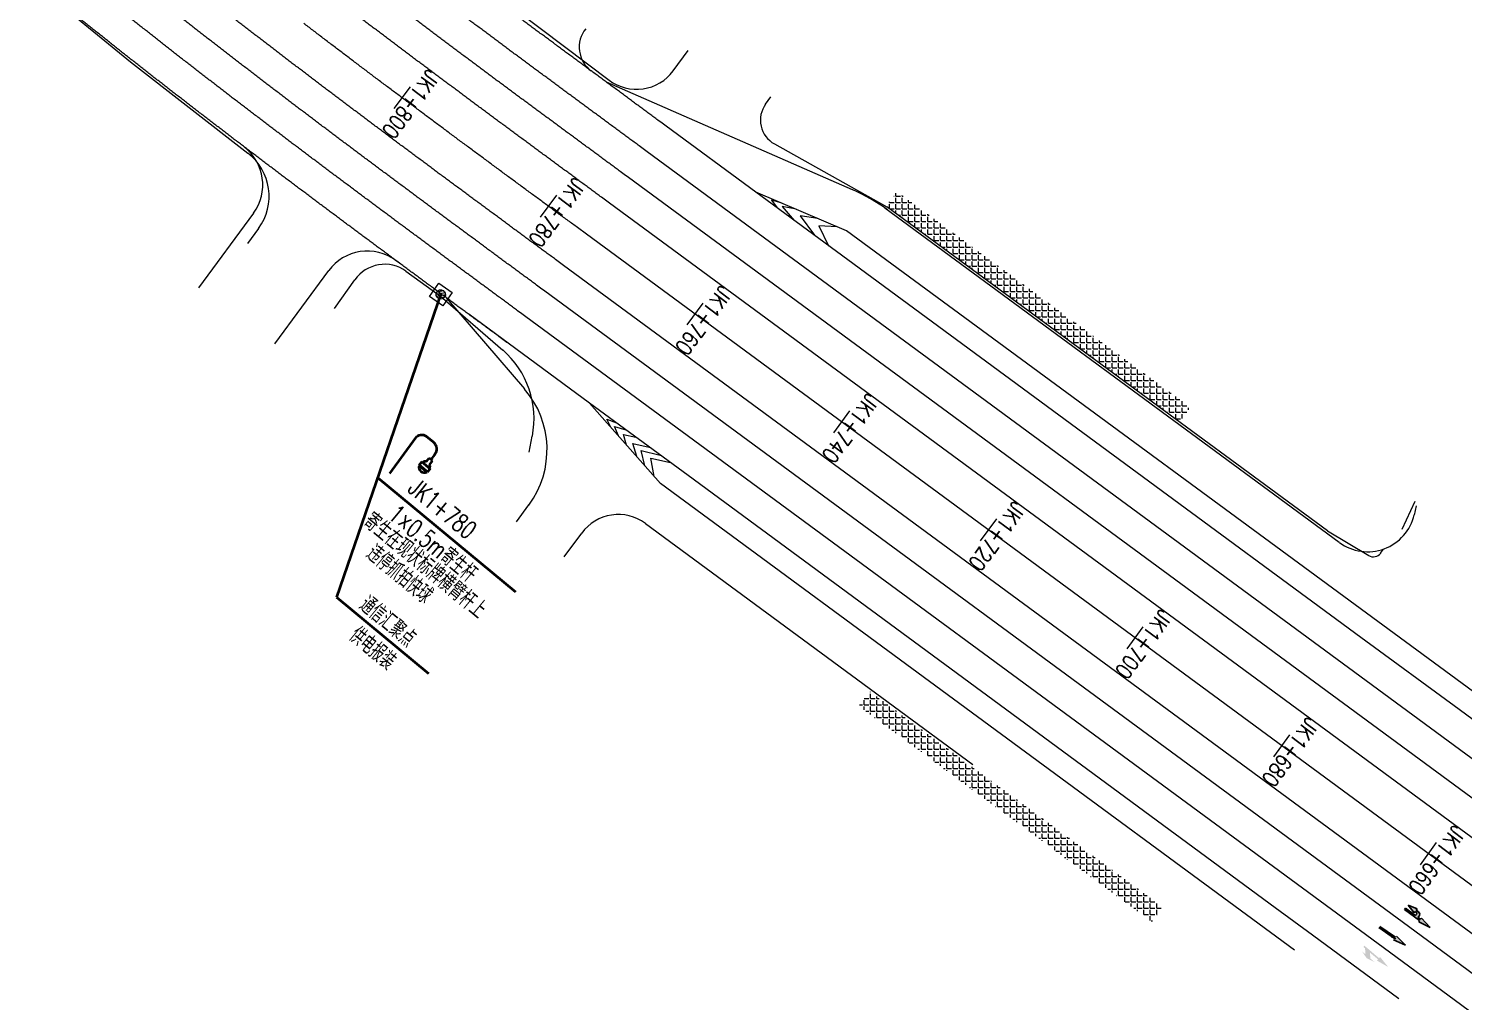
# Model space of a CAD drawing. Header units: millimetres. Extents: x 523446 to 528898, y 388189 to 392165.
# Drawn here: x 527147.9 to 527305.5, y 389532 to 389638.9 of the extents above; entities that cross this region are included whole.
import ezdxf
from ezdxf.enums import TextEntityAlignment as Align

# ---------------------------------------------------------------- set-up
doc = ezdxf.new("R2010")
doc.units = ezdxf.units.MM
doc.linetypes.add('ACAD_ISO04W100', pattern=[30, 24, -3, 0, -3])
doc.linetypes.add('CONTINOUS', pattern=[0])
for name, color, linetype, lineweight in [('0-TL-电视监控（新建）', 6, 'Continuous', 40), ('0-现状交通设施2018', 7, 'Continuous', 0), ('0-现状信号灯', 7, 'Continuous', 40), ('xubx地面', 7, 'CONTINOUS', 40)]:
    doc.layers.add(name, color=color, linetype=linetype, lineweight=lineweight)
for name, color, linetype in [('JQDD-标注路线桩号', 7, 'Continuous'), ('MEDS道路平面中线-JQDD', 7, 'Continuous'), ('N', 3, 'Continuous'), ('xu人行横道', 7, 'CONTINOUS'), ('交通工程', 7, 'Continuous'), ('公交港湾', 1, 'Continuous'), ('标线（实）', 1, 'Continuous'), ('车行道边线', 5, 'ACAD_ISO04W100')]:
    doc.layers.add(name, color=color, linetype=linetype)
doc.layers.add('PP-COM', color=7, linetype='Continuous', plot=False)
doc.styles.add('HZTXT_S', font='TXT_S.shx', dxfattribs={"width": 0.75, "bigfont": 'HZTXT.shx'})
doc.styles.add('MEDS', font='TXT_S.SHX', dxfattribs={"width": 0.75, "bigfont": 'hztxt.shx'})
pattern_1 = [(0, (0, 0), (0, 0.6985), [0.508, -0.1905]), (90, (0, 0), (-0.6985, 4e-17), [0.508, -0.1905])]

# ---------------------------------------------------------------- blocks, each defined once
blk = doc.blocks.new('A$C0B7F7BA9')
at = {"layer": 'N'}
blk.add_hatch(color=7, dxfattribs=at).paths.add_polyline_path([(2.85, 0.7), (2.82, 0.47), (0.03, 0.77), (0, 0.54), (2.8, 0.23), (2.77, 0), (4.67, 0.14)])
at = {"layer": 'N', "color": 7}
for p, q in [((2.8, 0.23), (0, 0.54)), ((2.82, 0.47), (0.03, 0.77)), ((2.28, 0.25), (2.52, 0.27)), ((2.98, 0.31), (2.75, 0.29)), ((4.67, 0.14), (2.77, 0)), ((4.67, 0.14), (2.85, 0.7))]:
    blk.add_line(p, q, dxfattribs=at)
blk = doc.blocks.new('A$C7BEC6FD5')
at = {"layer": 'PP-COM', "lineweight": -3}
blk.add_hatch(color=256, dxfattribs=at).paths.add_polyline_path([(5.6, 15.3), (5.6, -0.6), (7.9, -0.6), (7.9, 26.4), (10.2, 26.4), (6.8, 44.4), (3.3, 26.4), (5.6, 26.4), (5.6, 21.4, 0.131652), (3.4, 22.1, 0.414214), (-1.1, 17.6), (-1.1, 13.5), (-3.4, 13.5), (0, 0), (3.4, 13.5), (1.1, 13.5), (1.1, 15.3, -0.414214), (3.4, 17.6, -0.414214)])
for p, q in [((3.3, 26.4), (6.8, 44.4)), ((6.8, 44.4), (10.2, 26.4)), ((5.6, 26.4), (3.3, 26.4)), ((5.6, 21.4), (5.6, 26.4)), ((10.2, 26.4), (7.9, 26.4)), ((7.9, 26.4), (7.9, -0.6)), ((5.6, -0.6), (5.6, 15.3)), ((7.9, -0.6), (5.6, -0.6))]:
    blk.add_line(p, q, dxfattribs=at)
at = {"layer": 'PP-COM'}
for p, q in [((-3.4, 13.5), (-1.1, 13.5)), ((0, 0), (-3.4, 13.5)), ((-1.1, 13.5), (-1.1, 17.6)), ((0, 0), (3.4, 13.5)), ((1.1, 13.5), (1.1, 15.3)), ((3.4, 13.5), (1.1, 13.5))]:
    blk.add_line(p, q, dxfattribs=at)
for centre, radius, start, end in [((3.4, 17.6), 4.5, 90, 180), ((3.4, 17.6), 4.5, 60, 90), ((3.4, 15.3), 2.25, 90, 180), ((3.4, 15.3), 2.25, 0, 90)]:
    blk.add_arc(centre, radius, start, end, dxfattribs=at)
blk = doc.blocks.new('A$C30E15DA7')
at = {"layer": '0-TL-电视监控（新建）'}
for p, q in [((2.81, 3.71), (2.39, 3.94)), ((2.94, 3.24), (3.52, 4.26)), ((2.94, 3.24), (3.38, 2.98)), ((3.32, 3.01), (3.91, 4.04)), ((3.32, 3.01), (3.91, 4.04)), ((3.38, 2.98), (3.96, 4)), ((3.52, 4.26), (3.96, 4))]:
    blk.add_line(p, q, dxfattribs=at)
for points in [[(4.81, 0), (0.44, 2.11, -0.42662), (0.09, 3.19, -0.216931)], [(0.09, 3.19), (0.57, 4.07, -0.414214), (1.92, 4.47), (2.51, 4.15)]]:
    blk.add_lwpolyline(points, format="xyb", dxfattribs=at)
for points in [[(2.62, 4.36), (2.39, 3.94)], [(3.06, 4.13), (2.62, 4.36)]]:
    blk.add_lwpolyline(points, dxfattribs=at)
for centre, major_axis, start_param, end_param in [((3.32, 3.7), (0.487, 0.128), 2.858011, 3.731254), ((3.32, 3.7), (0.487, 0.128), 1.002992, 1.854378), ((3.48, 3.6), (0.149, -0.569), 5.898742, 8.260282)]:
    blk.add_ellipse(centre, major_axis=major_axis, ratio=1, start_param=start_param, end_param=end_param, dxfattribs=at)
blk = doc.blocks.new('7')
at = {"layer": '0-现状信号灯', "linetype": 'Continuous', "lineweight": 0, "ltscale": 0.005}
for p, q in [((525414.9, 388753.36), (525416.62, 388753.9)), ((525416.62, 388753.9), (525417.16, 388752.19)), ((525415.44, 388751.64), (525414.9, 388753.36)), ((525417.16, 388752.19), (525415.44, 388751.64)), ((525415.94, 388753.28), (525415.56, 388752.55)), ((525416.18, 388753.26), (525415.71, 388752.36)), ((525416.37, 388753.15), (525415.92, 388752.27)), ((525416.51, 388752.92), (525416.18, 388752.28))]:
    blk.add_line(p, q, dxfattribs=at)
blk.add_ellipse((525416.02, 388752.77), major_axis=(0.365, 0.365), ratio=1, start_param=3.156470216024712, end_param=9.439655523204298, dxfattribs=at)

msp = doc.modelspace()

# ---------------------------------------------------------------- hatches: boundary and pattern name
at = {"layer": 'xu人行横道', "linetype": 'ByBlock', "lineweight": 0}
h = msp.add_hatch(dxfattribs=at)
h.set_pattern_fill('ANGLE', color=8, scale=0.1, style=0)
h.set_pattern_definition(pattern_1)
h.paths.add_polyline_path([(527243.3, 389621.01), (527242.11, 389619.4), (527274.32, 389595.69), (527275.51, 389597.3)])
h = msp.add_hatch(dxfattribs=at)
h.set_pattern_fill('ANGLE', color=8, scale=0.1, style=0)
h.set_pattern_definition(pattern_1)
h.paths.add_polyline_path([(527240.26, 389566.12), (527239.08, 389564.51), (527271.29, 389540.8), (527272.47, 389542.41)])
at = {"layer": '交通工程', "linetype": 'ByBlock', "lineweight": 0}
msp.add_hatch(color=7, dxfattribs=at).paths.add_polyline_path([(527297.24, 389535.81), (527296.34, 389536.92), (527296.23, 389536.79), (527294.62, 389538.16), (527294.51, 389538.02), (527294.69, 389537.87), (527294.74, 389537.21), (527294.34, 389537.55), (527294.86, 389536.8), (527295.72, 389536.37), (527295.28, 389536.75), (527295.22, 389537.41), (527296.12, 389536.65), (527296, 389536.52)])

# ---------------------------------------------------------------- linework, layer by layer
at = {"layer": '0-TL-电视监控（新建）', "lineweight": 40, "flags": 128}
for points in [[(527193.18, 389609.79), (527181.73, 389576.45)], [(527186.24, 389589.59), (527201.41, 389577.03)]]:
    msp.add_lwpolyline(points, dxfattribs=at)
at = {"layer": '0-TL-电视监控（新建）', "color": 3, "lineweight": 40, "flags": 128}
msp.add_lwpolyline([(527181.73, 389576.45), (527191.85, 389568.07)], dxfattribs=at)
at = {"layer": 'JQDD-标注路线桩号', "color": 7, "linetype": 'ByBlock', "lineweight": 0}
for p, q in [((527189.82, 389632.53), (527188.02, 389630.12)), ((527205.88, 389620.62), (527204.1, 389618.21)), ((527221.98, 389608.76), (527220.21, 389606.35)), ((527238.09, 389596.91), (527236.31, 389594.49)), ((527254.2, 389585.05), (527252.42, 389582.63)), ((527270.3, 389573.19), (527268.52, 389570.78)), ((527286.41, 389561.33), (527284.63, 389558.92)), ((527302.51, 389549.48), (527300.74, 389547.06))]:
    msp.add_line(p, q, dxfattribs=at)
at = {"layer": 'MEDS道路平面中线-JQDD', "color": 4, "linetype": 'ByBlock', "lineweight": 0}
msp.add_line((527569.25, 389351.23), (527209.19, 389616.32), dxfattribs=at)
at = {"layer": 'MEDS道路平面中线-JQDD', "color": 6, "linetype": 'ByBlock', "lineweight": 0}
msp.add_lwpolyline([(527209.19, 389616.32), (527208.19, 389617.06, -0.00001), (527207.18, 389617.8, -0.00002), (527206.17, 389618.54, -0.000029), (527205.17, 389619.28, -0.000039), (527204.16, 389620.03, -0.000049), (527203.15, 389620.77, -0.000059), (527202.15, 389621.51, -0.000068), (527201.14, 389622.25, -0.000078), (527200.14, 389622.99, -0.000088), (527199.13, 389623.74, -0.000098), (527198.13, 389624.48, -0.000107), (527197.12, 389625.22, -0.000117), (527196.12, 389625.97, -0.000127), (527195.11, 389626.71, -0.000137), (527194.11, 389627.46, -0.000146), (527193.11, 389628.2, -0.000156), (527192.1, 389628.95, -0.000166), (527191.1, 389629.7, -0.000176), (527190.1, 389630.45, -0.000186), (527189.1, 389631.19, -0.000195), (527188.1, 389631.94, -0.000205), (527187.1, 389632.69, -0.000215), (527186.1, 389633.44, -0.000225), (527185.1, 389634.2, -0.000234), (527184.1, 389634.95, -0.000244), (527183.11, 389635.7, -0.000254), (527182.11, 389636.46, -0.000264), (527181.11, 389637.21, -0.000273), (527180.12, 389637.97, -0.000283), (527179.13, 389638.73, -0.000293), (527178.13, 389639.49, -0.000303)], format="xyb", dxfattribs=at)
at = {"layer": 'xubx地面', "linetype": 'ByBlock', "lineweight": 0, "ltscale": 5}
for p, q in [((527238.42, 389621.2), (527211.38, 389633.04)), ((527237.89, 389613.51), (527227.8, 389620.93)), ((527237.76, 389616.7), (527227.8, 389620.93)), ((527172.62, 389618.64), (527166.58, 389610.44)), ((527327.7, 389534.35), (527211.71, 389619.74)), ((527291.86, 389582.46), (527241.96, 389619.2)), ((527307.83, 389565.12), (527237.76, 389616.7)), ((527174.96, 389604.27), (527180.9, 389612.33)), ((527322.46, 389527.66), (527206.67, 389612.9)), ((527269.67, 389590.11), (527237.89, 389613.51)), ((527202.4, 389599.32), (527193.86, 389609.29)), ((527294.24, 389572.02), (527269.67, 389590.11)), ((527286.94, 389537.66), (527217.31, 389588.92)), ((527252.56, 389566.08), (527220.34, 389589.8)), ((527201.5, 389584.73), (527202.86, 389586.58)), ((527300.32, 389586.49), (527300.07, 389585.44)), ((527206.74, 389580.87), (527208.66, 389583.49)), ((527305.02, 389564.09), (527294.24, 389572.02)), ((527284.81, 389542.33), (527252.56, 389566.08)), ((527314.23, 389557.31), (527305.02, 389564.09)), ((527288.91, 389539.31), (527284.81, 389542.33)), ((527331.66, 389516.53), (527299.45, 389540.25)), ((527298.4, 389532.32), (527288.91, 389539.31)), ((527329.58, 389513.72), (527297.37, 389537.43))]:
    msp.add_line(p, q, dxfattribs=at)
at = {"layer": 'xubx地面', "color": 7, "linetype": 'ByBlock', "lineweight": 0, "ltscale": 5}
for p, q in [((527227.8, 389620.93), (527217.94, 389628.2)), ((527342.92, 389531.83), (527215.86, 389625.38)), ((527340.85, 389529.02), (527213.79, 389622.56)), ((527299.45, 389540.25), (527204.6, 389610.08)), ((527209.52, 389597.77), (527196.25, 389607.54)), ((527297.37, 389537.43), (527202.52, 389607.26))]:
    msp.add_line(p, q, dxfattribs=at)
at = {"layer": 'xubx地面', "linetype": 'ByBlock', "lineweight": 0}
for p, q in [((527230.56, 389619.76), (527229.5, 389620.05)), ((527229.5, 389620.05), (527230.14, 389619.22)), ((527232.22, 389619.06), (527230.66, 389619.38)), ((527230.66, 389619.38), (527232.01, 389617.84)), ((527234.58, 389618.06), (527232.66, 389618.36)), ((527232.66, 389618.36), (527234.22, 389616.21)), ((527236.72, 389617.15), (527234.72, 389617.26)), ((527234.72, 389617.26), (527235.78, 389615.06)), ((527220.34, 389589.8), (527209.52, 389597.77)), ((527209.52, 389597.77), (527217.31, 389588.92)), ((527211.85, 389595.12), (527211.43, 389596.02)), ((527211.43, 389596.02), (527212.48, 389595.59)), ((527212.69, 389594.17), (527212.25, 389595.2)), ((527212.25, 389595.2), (527213.51, 389594.83)), ((527213.6, 389593.13), (527213.27, 389594.33)), ((527213.27, 389594.33), (527214.6, 389594.02)), ((527214.7, 389591.89), (527214.28, 389593.32)), ((527214.28, 389593.32), (527216.08, 389592.94)), ((527215.59, 389590.87), (527215.18, 389592.56)), ((527215.18, 389592.56), (527217.28, 389592.05)), ((527216.62, 389589.71), (527216.25, 389591.72)), ((527216.25, 389591.72), (527218.4, 389591.23)), ((527215.66, 389584.55), (527251.62, 389558.07))]:
    msp.add_line(p, q, dxfattribs=at)
at = {"layer": 'xubx地面', "color": 7, "linetype": 'ByBlock', "lineweight": 0, "ltscale": 5, "flags": 128}
for points in [[(527215.86, 389625.38), (527215.42, 389625.71), (527214.97, 389626.04, -0.000001), (527214.52, 389626.37, -0.000002), (527214.07, 389626.7, -0.000002), (527213.63, 389627.03, -0.000003), (527213.18, 389627.35, -0.000003), (527212.73, 389627.68, -0.000004), (527212.29, 389628.01, -0.000004), (527211.84, 389628.34, -0.000005), (527211.39, 389628.67, -0.000005), (527210.95, 389629, -0.000006), (527210.5, 389629.33, -0.000006), (527210.05, 389629.66, -0.000007), (527209.61, 389629.99, -0.000007), (527209.16, 389630.32, -0.000007), (527208.71, 389630.65, -0.000008), (527208.27, 389630.97, -0.000008), (527207.82, 389631.3, -0.000009), (527207.38, 389631.63, -0.000009), (527206.93, 389631.96, -0.00001), (527206.49, 389632.29, -0.00001), (527206.04, 389632.62, -0.000011), (527205.6, 389632.95, -0.000011), (527205.15, 389633.28, -0.000012), (527204.71, 389633.61, -0.000012), (527204.26, 389633.94, -0.000013), (527203.82, 389634.27, -0.000013), (527203.37, 389634.59, -0.000014), (527202.93, 389634.92, -0.000014), (527202.48, 389635.25, -0.000015), (527202.04, 389635.58, -0.000015), (527201.6, 389635.91, -0.000016), (527201.15, 389636.24, -0.000016), (527200.71, 389636.57, -0.000017), (527200.26, 389636.9, -0.000017), (527199.82, 389637.23, -0.000018), (527199.38, 389637.56, -0.000018), (527198.93, 389637.89, -0.000019), (527198.49, 389638.22, -0.000019), (527198.05, 389638.55, -0.00002), (527197.61, 389638.88, -0.00002), (527197.16, 389639.21, -0.00002), (527196.72, 389639.54, -0.000021), (527196.28, 389639.87, -0.000021), (527195.84, 389640.2, -0.000022), (527195.4, 389640.53, -0.000022), (527194.96, 389640.86, -0.000023)], [(527213.79, 389622.56), (527213.34, 389622.89), (527212.89, 389623.22, -0.000001), (527212.45, 389623.55, -0.000002), (527212, 389623.88, -0.000002), (527211.55, 389624.21, -0.000003), (527211.1, 389624.54, -0.000003), (527210.66, 389624.87, -0.000004), (527210.21, 389625.2, -0.000004), (527209.76, 389625.52, -0.000005), (527209.32, 389625.85, -0.000005), (527208.87, 389626.18, -0.000006), (527208.42, 389626.51, -0.000006), (527207.98, 389626.84, -0.000007), (527207.53, 389627.17, -0.000007), (527207.08, 389627.5, -0.000007), (527206.64, 389627.83, -0.000008), (527206.19, 389628.16, -0.000008), (527205.74, 389628.49, -0.000009), (527205.3, 389628.82, -0.000009), (527204.85, 389629.15, -0.00001), (527204.41, 389629.48, -0.00001), (527203.96, 389629.8, -0.000011), (527203.52, 389630.13, -0.000011), (527203.07, 389630.46, -0.000012), (527202.62, 389630.79, -0.000012), (527202.18, 389631.12, -0.000013), (527201.73, 389631.45, -0.000013), (527201.29, 389631.78, -0.000014), (527200.84, 389632.11, -0.000014), (527200.4, 389632.44, -0.000015), (527199.95, 389632.77, -0.000015), (527199.51, 389633.1, -0.000016), (527199.06, 389633.43, -0.000016), (527198.62, 389633.76, -0.000017), (527198.18, 389634.09, -0.000017), (527197.73, 389634.42, -0.000018), (527197.29, 389634.75, -0.000018), (527196.84, 389635.08, -0.000019), (527196.4, 389635.41, -0.000019), (527195.96, 389635.74, -0.00002), (527195.51, 389636.08, -0.00002), (527195.07, 389636.41, -0.00002), (527194.63, 389636.74, -0.000021), (527194.18, 389637.07, -0.000021), (527193.74, 389637.4, -0.000022), (527193.3, 389637.73, -0.000022), (527192.86, 389638.06, -0.000023), (527192.41, 389638.39, -0.000023), (527191.97, 389638.73, -0.000024), (527191.53, 389639.06, -0.000024), (527191.09, 389639.39, -0.000025), (527190.65, 389639.72, -0.000025), (527190.21, 389640.05, -0.000026), (527189.76, 389640.39, -0.000026), (527189.32, 389640.72, -0.000027)], [(527204.6, 389610.08), (527204.15, 389610.41), (527203.7, 389610.74, -0.000001), (527203.26, 389611.07, -0.000002), (527202.81, 389611.4, -0.000002), (527202.36, 389611.73, -0.000003), (527201.91, 389612.06, -0.000003), (527201.47, 389612.39, -0.000004), (527201.02, 389612.72, -0.000004), (527200.57, 389613.04, -0.000005), (527200.12, 389613.37, -0.000005), (527199.67, 389613.7, -0.000006), (527199.23, 389614.03, -0.000006), (527198.78, 389614.36, -0.000007), (527198.33, 389614.69, -0.000007), (527197.88, 389615.03, -0.000007), (527197.44, 389615.36, -0.000008), (527196.99, 389615.69, -0.000008), (527196.54, 389616.02, -0.000009), (527196.09, 389616.35, -0.000009), (527195.64, 389616.68, -0.00001), (527195.2, 389617.01, -0.00001), (527194.75, 389617.34, -0.000011), (527194.3, 389617.67, -0.000011), (527193.85, 389618, -0.000012), (527193.41, 389618.33, -0.000012), (527192.96, 389618.66, -0.000013), (527192.51, 389619, -0.000013), (527192.06, 389619.33, -0.000014), (527191.61, 389619.66, -0.000014), (527191.17, 389619.99, -0.000015), (527190.72, 389620.32, -0.000015), (527190.27, 389620.66, -0.000016), (527189.82, 389620.99, -0.000016), (527189.38, 389621.32, -0.000017), (527188.93, 389621.65, -0.000017), (527188.48, 389621.99, -0.000018), (527188.03, 389622.32, -0.000018), (527187.59, 389622.65, -0.000019), (527187.14, 389622.99, -0.000019), (527186.69, 389623.32, -0.00002), (527186.24, 389623.65, -0.00002), (527185.8, 389623.99, -0.00002), (527185.35, 389624.32, -0.000021), (527184.9, 389624.65, -0.000021), (527184.46, 389624.99, -0.000022), (527184.01, 389625.32, -0.000022), (527183.56, 389625.66, -0.000023), (527183.12, 389625.99, -0.000023), (527182.67, 389626.33, -0.000024), (527182.22, 389626.66, -0.000024), (527181.78, 389627, -0.000025), (527181.33, 389627.33, -0.000025), (527180.88, 389627.67, -0.000026), (527180.44, 389628.01, -0.000026), (527179.99, 389628.34, -0.000027), (527179.54, 389628.68, -0.000027), (527179.1, 389629.02, -0.000028), (527178.65, 389629.35, -0.000028), (527178.21, 389629.69, -0.000029), (527177.76, 389630.03, -0.000029), (527177.32, 389630.37, -0.00003), (527176.87, 389630.7, -0.00003), (527176.43, 389631.04, -0.000031), (527175.98, 389631.38, -0.000031), (527175.54, 389631.72, -0.000032), (527175.09, 389632.06, -0.000032), (527174.65, 389632.4, -0.000033), (527174.2, 389632.74, -0.000033), (527173.76, 389633.08, -0.000034), (527173.31, 389633.42, -0.000034), (527172.87, 389633.76, -0.000034), (527172.42, 389634.1, -0.000035), (527171.98, 389634.44, -0.000035), (527171.54, 389634.78, -0.000036), (527171.09, 389635.12, -0.000036), (527170.65, 389635.47, -0.000037), (527170.2, 389635.81, -0.000037), (527169.76, 389636.15, -0.000038), (527169.32, 389636.49, -0.000038), (527168.87, 389636.84, -0.000039), (527168.43, 389637.18, -0.000039), (527167.99, 389637.52, -0.00004), (527167.55, 389637.87, -0.00004), (527167.1, 389638.21, -0.000041), (527166.66, 389638.56, -0.000041), (527166.22, 389638.9, -0.000042), (527165.78, 389639.25, -0.000042), (527165.34, 389639.59, -0.000043), (527164.9, 389639.94, -0.000043)], [(527205.65, 389637.26, -0.000006), (527205.46, 389637.41, -0.000014), (527205.01, 389637.74, -0.000014), (527204.57, 389638.07, -0.000015), (527204.12, 389638.39, -0.000015), (527203.68, 389638.72, -0.000016), (527203.24, 389639.05, -0.000016), (527202.79, 389639.38, -0.000017), (527202.35, 389639.71, -0.000017), (527201.91, 389640.04, -0.000018), (527201.47, 389640.37, -0.000018), (527201.03, 389640.7, -0.000019), (527200.58, 389641.03, -0.000019), (527200.14, 389641.36, -0.00002), (527199.7, 389641.69, -0.00002), (527199.26, 389642.02, -0.000202), (527194.9, 389645.27, -0.000014)], [(527202.52, 389607.26), (527202.08, 389607.59), (527201.63, 389607.92, -0.000001), (527201.18, 389608.25, -0.000002), (527200.73, 389608.58, -0.000002), (527200.29, 389608.91, -0.000003), (527199.84, 389609.24, -0.000003), (527199.39, 389609.57, -0.000004), (527198.94, 389609.9, -0.000004), (527198.49, 389610.23, -0.000005), (527198.05, 389610.56, -0.000005), (527197.6, 389610.89, -0.000006), (527197.15, 389611.22, -0.000006), (527196.7, 389611.55, -0.000007), (527196.25, 389611.88, -0.000007), (527195.81, 389612.21, -0.000007), (527195.36, 389612.54, -0.000008), (527194.91, 389612.87, -0.000008), (527194.46, 389613.2, -0.000009), (527194.01, 389613.53, -0.000009), (527193.57, 389613.86, -0.00001), (527193.12, 389614.19, -0.00001), (527192.67, 389614.52, -0.000011), (527192.22, 389614.86, -0.000011), (527191.77, 389615.19, -0.000012), (527191.32, 389615.52, -0.000012), (527190.88, 389615.85, -0.000013), (527190.43, 389616.18, -0.000013), (527189.98, 389616.52, -0.000014), (527189.53, 389616.85, -0.000014), (527189.08, 389617.18, -0.000015), (527188.63, 389617.51, -0.000015), (527188.19, 389617.84, -0.000016), (527187.74, 389618.18, -0.000016), (527187.29, 389618.51, -0.000017), (527186.84, 389618.84, -0.000017), (527186.39, 389619.18, -0.000018), (527185.94, 389619.51, -0.000018), (527185.5, 389619.84, -0.000019), (527185.05, 389620.18, -0.000019), (527184.6, 389620.51, -0.00002), (527184.15, 389620.85, -0.00002), (527183.7, 389621.18, -0.00002), (527183.26, 389621.52, -0.000021), (527182.81, 389621.85, -0.000021), (527182.36, 389622.19, -0.000022), (527181.91, 389622.52, -0.000022), (527181.46, 389622.86, -0.000023), (527181.02, 389623.19, -0.000023), (527180.57, 389623.53, -0.000024), (527180.12, 389623.86, -0.000024), (527179.67, 389624.2, -0.000025), (527179.23, 389624.54, -0.000025), (527178.78, 389624.87, -0.000026), (527178.33, 389625.21, -0.000026), (527177.88, 389625.55, -0.000027), (527177.44, 389625.89, -0.000027), (527176.99, 389626.22, -0.000028), (527176.54, 389626.56, -0.000028), (527176.1, 389626.9, -0.000029), (527175.65, 389627.24, -0.000029), (527175.2, 389627.58, -0.00003), (527174.75, 389627.92, -0.00003), (527174.31, 389628.26, -0.000031), (527173.86, 389628.6, -0.000031), (527173.41, 389628.94, -0.000032), (527172.97, 389629.28, -0.000032), (527172.52, 389629.62, -0.000033), (527172.08, 389629.96, -0.000033), (527171.63, 389630.3, -0.000034), (527171.18, 389630.64, -0.000034), (527170.74, 389630.98, -0.000034), (527170.29, 389631.32, -0.000035), (527169.85, 389631.67, -0.000035), (527169.4, 389632.01, -0.000036), (527168.96, 389632.35, -0.000036), (527168.51, 389632.69, -0.000037), (527168.07, 389633.04, -0.000037), (527167.62, 389633.38, -0.000038), (527167.18, 389633.72, -0.000038), (527166.73, 389634.07, -0.000039), (527166.29, 389634.41, -0.000039), (527165.84, 389634.76, -0.00004), (527165.4, 389635.1, -0.00004), (527164.95, 389635.45, -0.000041), (527164.51, 389635.8, -0.000041), (527164.07, 389636.14, -0.000042), (527163.62, 389636.49, -0.000042), (527163.18, 389636.84, -0.000043), (527162.74, 389637.18, -0.000043), (527162.29, 389637.53, -0.000044), (527161.85, 389637.88, -0.000044), (527161.41, 389638.23, -0.000045), (527160.97, 389638.58, -0.000045), (527160.52, 389638.93, -0.000046), (527160.08, 389639.28, -0.000046), (527159.64, 389639.63, -0.000047), (527159.2, 389639.98, -0.000047)], [(527209.71, 389634.26, -0.000005), (527209.46, 389634.45, -0.000009), (527209.01, 389634.78, -0.00001), (527208.57, 389635.11, -0.00001), (527208.12, 389635.43, -0.000011), (527207.68, 389635.76, -0.000011), (527207.23, 389636.09, -0.000012), (527206.79, 389636.42, -0.000012), (527206.34, 389636.75, -0.000013), (527205.9, 389637.08, -0.000007), (527205.65, 389637.26)], [(527217.94, 389628.2), (527217.49, 389628.53), (527217.04, 389628.86, -0.000001), (527216.6, 389629.19, -0.000002), (527216.15, 389629.51, -0.000002), (527215.7, 389629.84, -0.000003), (527215.25, 389630.17, -0.000003), (527214.81, 389630.5, -0.000004), (527214.36, 389630.83, -0.000004), (527213.92, 389631.16, -0.000005), (527213.47, 389631.49, -0.000005), (527213.02, 389631.82, -0.000006), (527212.58, 389632.15, -0.000006), (527212.13, 389632.48, -0.000007), (527211.68, 389632.8, -0.000007), (527211.24, 389633.13, -0.000007), (527210.79, 389633.46, -0.000008), (527210.35, 389633.79, -0.000008), (527209.9, 389634.12, -0.000004), (527209.71, 389634.26, -0.000004)], [(527188.24, 389613.45, -0.00001), (527187.9, 389613.7, -0.000014), (527187.45, 389614.04, -0.000014), (527187, 389614.37, -0.000015), (527186.55, 389614.7, -0.000015), (527186.1, 389615.03, -0.000016), (527185.65, 389615.37, -0.000016), (527185.2, 389615.7, -0.000017), (527184.75, 389616.04, -0.000017), (527184.3, 389616.37, -0.000018), (527183.85, 389616.7, -0.000018), (527183.41, 389617.04, -0.000019), (527182.96, 389617.37, -0.000019), (527182.51, 389617.71, -0.00002), (527182.06, 389618.04, -0.00002), (527181.61, 389618.38, -0.00002), (527181.16, 389618.71, -0.000021), (527180.71, 389619.05, -0.000021), (527180.26, 389619.38, -0.000022), (527179.81, 389619.72, -0.000022), (527179.37, 389620.06, -0.000023), (527178.92, 389620.39, -0.000023), (527178.47, 389620.73, -0.000024), (527178.02, 389621.07, -0.000024), (527177.57, 389621.4, -0.000025), (527177.12, 389621.74, -0.000025), (527176.67, 389622.08, -0.000026), (527176.22, 389622.42, -0.000026), (527175.78, 389622.75, -0.000027), (527175.33, 389623.09, -0.000027), (527174.88, 389623.43, -0.000028), (527174.43, 389623.77, -0.000028), (527173.98, 389624.11, -0.000029), (527173.53, 389624.45, -0.000029), (527173.09, 389624.79, -0.00003), (527172.64, 389625.13, -0.00003), (527172.19, 389625.47, -0.000031), (527171.74, 389625.81, -0.000016), (527171.52, 389625.98)]]:
    msp.add_lwpolyline(points, format="xyb", dxfattribs=at)
at = {"layer": 'xubx地面', "linetype": 'ByBlock', "lineweight": 0, "ltscale": 5, "flags": 128}
for points in [[(527211.71, 389619.74), (527211.27, 389620.07), (527210.82, 389620.4, -0.000001), (527210.37, 389620.73, -0.000002), (527209.92, 389621.06, -0.000002), (527209.48, 389621.39, -0.000003), (527209.03, 389621.72, -0.000003), (527208.58, 389622.05, -0.000004), (527208.13, 389622.38, -0.000004), (527207.69, 389622.71, -0.000005), (527207.24, 389623.04, -0.000005), (527206.79, 389623.37, -0.000006), (527206.35, 389623.69, -0.000006), (527205.9, 389624.02, -0.000007), (527205.45, 389624.35, -0.000007), (527205.01, 389624.68, -0.000007), (527204.56, 389625.01, -0.000008), (527204.11, 389625.34, -0.000008), (527203.67, 389625.67, -0.000009), (527203.22, 389626, -0.000009), (527202.77, 389626.33, -0.00001), (527202.33, 389626.66, -0.00001), (527201.88, 389626.99, -0.000011), (527201.43, 389627.32, -0.000011), (527200.99, 389627.65, -0.000012), (527200.54, 389627.98, -0.000012), (527200.1, 389628.31, -0.000013), (527199.65, 389628.64, -0.000013), (527199.21, 389628.97, -0.000014), (527198.76, 389629.3, -0.000014), (527198.31, 389629.63, -0.000015), (527197.87, 389629.96, -0.000015), (527197.42, 389630.29, -0.000016), (527196.98, 389630.62, -0.000016), (527196.53, 389630.95, -0.000017), (527196.09, 389631.28, -0.000017), (527195.64, 389631.61, -0.000018), (527195.2, 389631.95, -0.000018), (527194.75, 389632.28, -0.000019), (527194.31, 389632.61, -0.000019), (527193.86, 389632.94, -0.00002), (527193.42, 389633.27, -0.00002), (527192.98, 389633.6, -0.00002), (527192.53, 389633.93, -0.000021), (527192.09, 389634.27, -0.000021), (527191.65, 389634.6, -0.000022), (527191.2, 389634.93, -0.000022), (527190.76, 389635.26, -0.000023), (527190.31, 389635.59, -0.000023), (527189.87, 389635.93, -0.000024), (527189.43, 389636.26, -0.000024), (527188.99, 389636.59, -0.000025), (527188.54, 389636.92, -0.000025), (527188.1, 389637.26, -0.000026), (527187.66, 389637.59, -0.000026), (527187.22, 389637.92, -0.000027), (527186.77, 389638.26, -0.000027), (527186.33, 389638.59, -0.000028), (527185.89, 389638.93, -0.000028), (527185.45, 389639.26, -0.000029), (527185.01, 389639.59, -0.000029), (527184.57, 389639.93, -0.00003), (527184.13, 389640.26, -0.00003), (527183.69, 389640.6, -0.000031)], [(527206.67, 389612.9), (527206.23, 389613.23), (527205.78, 389613.56, -0.000001), (527205.33, 389613.89, -0.000002), (527204.88, 389614.22, -0.000002), (527204.44, 389614.54, -0.000003), (527203.99, 389614.87, -0.000003), (527203.54, 389615.2, -0.000004), (527203.09, 389615.53, -0.000004), (527202.65, 389615.86, -0.000005), (527202.2, 389616.19, -0.000005), (527201.75, 389616.52, -0.000006), (527201.3, 389616.85, -0.000006), (527200.86, 389617.18, -0.000007), (527200.41, 389617.51, -0.000007), (527199.96, 389617.84, -0.000007), (527199.51, 389618.17, -0.000008), (527199.07, 389618.5, -0.000008), (527198.62, 389618.83, -0.000009), (527198.17, 389619.16, -0.000009), (527197.72, 389619.49, -0.00001), (527197.28, 389619.82, -0.00001), (527196.83, 389620.15, -0.000011), (527196.38, 389620.48, -0.000011), (527195.93, 389620.82, -0.000012), (527195.49, 389621.15, -0.000012), (527195.04, 389621.48, -0.000013), (527194.59, 389621.81, -0.000013), (527194.15, 389622.14, -0.000014), (527193.7, 389622.47, -0.000014), (527193.25, 389622.8, -0.000015), (527192.8, 389623.13, -0.000015), (527192.36, 389623.47, -0.000016), (527191.91, 389623.8, -0.000016), (527191.46, 389624.13, -0.000017), (527191.02, 389624.46, -0.000017), (527190.57, 389624.79, -0.000018), (527190.12, 389625.13, -0.000018), (527189.68, 389625.46, -0.000019), (527189.23, 389625.79, -0.000019), (527188.78, 389626.12, -0.00002), (527188.34, 389626.46, -0.00002), (527187.89, 389626.79, -0.00002), (527187.45, 389627.12, -0.000021), (527187, 389627.46, -0.000021), (527186.55, 389627.79, -0.000022), (527186.11, 389628.12, -0.000022), (527185.66, 389628.46, -0.000023), (527185.22, 389628.79, -0.000023), (527184.77, 389629.13, -0.000024), (527184.32, 389629.46, -0.000024), (527183.88, 389629.8, -0.000025), (527183.43, 389630.13, -0.000025), (527182.99, 389630.47, -0.000026), (527182.54, 389630.8, -0.000026), (527182.1, 389631.14, -0.000027), (527181.65, 389631.47, -0.000027), (527181.21, 389631.81, -0.000028), (527180.76, 389632.15, -0.000028), (527180.32, 389632.48, -0.000029), (527179.88, 389632.82, -0.000029), (527179.43, 389633.16, -0.00003), (527178.99, 389633.49, -0.00003), (527178.54, 389633.83, -0.000031), (527178.1, 389634.17, -0.000031), (527177.66, 389634.51, -0.000032), (527177.21, 389634.84, -0.000032), (527176.77, 389635.18, -0.000033), (527176.32, 389635.52, -0.000033), (527175.88, 389635.86, -0.000034), (527175.44, 389636.2, -0.000034), (527175, 389636.54, -0.000034), (527174.55, 389636.88, -0.000035), (527174.11, 389637.22, -0.000035), (527173.67, 389637.56, -0.000036), (527173.23, 389637.9, -0.000036), (527172.78, 389638.24, -0.000037), (527172.34, 389638.58, -0.000037), (527171.9, 389638.92, -0.000038), (527171.46, 389639.26, -0.000038), (527171.02, 389639.6, -0.000039), (527170.58, 389639.95, -0.000039), (527170.14, 389640.29, -0.00004)], [(527171.52, 389625.98, -0.000016), (527171.29, 389626.15, -0.000032), (527170.85, 389626.49, -0.000032), (527170.4, 389626.83, -0.000033), (527169.95, 389627.18, -0.000033), (527169.5, 389627.52, -0.000034), (527169.06, 389627.86, -0.000034), (527168.61, 389628.2, -0.000034), (527168.16, 389628.55, -0.000035), (527167.71, 389628.89, -0.000035), (527167.27, 389629.23, -0.000036), (527166.82, 389629.58, -0.000036), (527166.37, 389629.92, -0.000037), (527165.93, 389630.27, -0.000037), (527165.48, 389630.61, -0.000038), (527165.03, 389630.96, -0.000038), (527164.59, 389631.3, -0.000039), (527164.14, 389631.65, -0.000039), (527163.7, 389631.99, -0.00004), (527163.25, 389632.34, -0.00004), (527162.8, 389632.69, -0.000041), (527162.36, 389633.04, -0.000041), (527161.91, 389633.38, -0.000042), (527161.47, 389633.73, -0.000042), (527161.02, 389634.08, -0.000043), (527160.58, 389634.43, -0.000043), (527160.13, 389634.78, -0.000044), (527159.69, 389635.13, -0.000044), (527159.24, 389635.48, -0.000045), (527158.8, 389635.83, -0.000045), (527158.35, 389636.18, -0.000046), (527157.91, 389636.53, -0.000046), (527157.47, 389636.88, -0.000047), (527157.02, 389637.23, -0.000047), (527156.58, 389637.59, -0.000048), (527156.13, 389637.94, -0.000048), (527155.69, 389638.29, -0.000048), (527155.25, 389638.65, -0.000049), (527154.81, 389639, -0.000049), (527154.36, 389639.36, -0.00005), (527153.92, 389639.71, -0.00005), (527153.48, 389640.07, -0.000051)], [(527196.25, 389607.54, -0.000003), (527195.97, 389607.74, -0.000005), (527195.52, 389608.07, -0.000006), (527195.07, 389608.4, -0.000006), (527194.63, 389608.73, -0.000007), (527194.18, 389609.06, -0.000007), (527193.73, 389609.39, -0.000007), (527193.28, 389609.72, -0.000008), (527192.83, 389610.05, -0.000008), (527192.38, 389610.38, -0.000009), (527191.93, 389610.72, -0.000009), (527191.49, 389611.05, -0.00001), (527191.04, 389611.38, -0.00001), (527190.59, 389611.71, -0.000011), (527190.14, 389612.04, -0.000011), (527189.69, 389612.37, -0.000012), (527189.24, 389612.71, -0.000012), (527188.79, 389613.04, -0.000038), (527188.24, 389613.45, -0.000011)]]:
    msp.add_lwpolyline(points, format="xyb", dxfattribs=at)
at = {"layer": 'xubx地面', "linetype": 'ByBlock', "lineweight": 0, "ltscale": 5}
for centre, radius, start, end in [((527211.64, 389636.87), 3.25, 141.3299, 233.563), ((527168.39, 389621.75), 5.25, 323.6385, 52.4091), ((527230.53, 389603.09), 19.75, 53.6385, 66.444), ((527185.12, 389609.22), 5.25, 53.5581, 143.6385), ((527194.61, 389592.65), 10.25, 323.6385, 40.5814), ((527294.98, 389586.69), 5.25, 233.6385, 346.9605)]:
    msp.add_arc(centre, radius, start, end, dxfattribs=at)
at = {"layer": 'xubx地面', "linetype": 'ByBlock', "lineweight": 0}
msp.add_arc((527212.69, 389580.53), 5, 53.635, 143.6385, dxfattribs=at)
at = {"layer": '公交港湾', "linetype": 'ByBlock', "lineweight": 0}
for points in [[(527253.31, 389583.84), (527253.31, 389583.84)], [(527301.62, 389548.27), (527301.62, 389548.27)], [(527301.62, 389548.27), (527301.62, 389548.27)], [(527301.62, 389548.27), (527301.62, 389548.27)]]:
    msp.add_lwpolyline(points, dxfattribs=at)
at = {"layer": '标线（实）', "linetype": 'ByBlock', "lineweight": 0, "ltscale": 0.03, "flags": 128}
msp.add_lwpolyline([(527200.45, 389604.44), (527200, 389604.77), (527199.55, 389605.1, -0.000001), (527199.11, 389605.43, -0.000002), (527198.66, 389605.76, -0.000002), (527198.21, 389606.09, -0.000003), (527197.76, 389606.42, -0.000003), (527197.31, 389606.75, -0.000004), (527196.87, 389607.08, -0.000004), (527196.42, 389607.41, -0.000005), (527195.97, 389607.74, -0.000005), (527195.52, 389608.07, -0.000006), (527195.07, 389608.4, -0.000006), (527194.63, 389608.73, -0.000007), (527194.18, 389609.06, -0.000007), (527193.73, 389609.39, -0.000007), (527193.28, 389609.72, -0.000008), (527192.83, 389610.05, -0.000008), (527192.38, 389610.38, -0.000009), (527191.93, 389610.72, -0.000009), (527191.49, 389611.05, -0.00001), (527191.04, 389611.38, -0.00001), (527190.59, 389611.71, -0.000011), (527190.14, 389612.04, -0.000011), (527189.69, 389612.37, -0.000012), (527189.24, 389612.71, -0.000012), (527188.79, 389613.04, -0.000013), (527188.34, 389613.37, -0.000013), (527187.9, 389613.7, -0.000014), (527187.45, 389614.04, -0.000014), (527187, 389614.37, -0.000015), (527186.55, 389614.7, -0.000015), (527186.1, 389615.03, -0.000016), (527185.65, 389615.37, -0.000016), (527185.2, 389615.7, -0.000017), (527184.75, 389616.04, -0.000017), (527184.3, 389616.37, -0.000018), (527183.85, 389616.7, -0.000018), (527183.41, 389617.04, -0.000019), (527182.96, 389617.37, -0.000019), (527182.51, 389617.71, -0.00002), (527182.06, 389618.04, -0.00002), (527181.61, 389618.38, -0.00002), (527181.16, 389618.71, -0.000021), (527180.71, 389619.05, -0.000021), (527180.26, 389619.38, -0.000022), (527179.81, 389619.72, -0.000022), (527179.37, 389620.06, -0.000023), (527178.92, 389620.39, -0.000023), (527178.47, 389620.73, -0.000024), (527178.02, 389621.07, -0.000024), (527177.57, 389621.4, -0.000025), (527177.12, 389621.74, -0.000025), (527176.67, 389622.08, -0.000026), (527176.22, 389622.42, -0.000026), (527175.78, 389622.75, -0.000027), (527175.33, 389623.09, -0.000027), (527174.88, 389623.43, -0.000028), (527174.43, 389623.77, -0.000028), (527173.98, 389624.11, -0.000029), (527173.53, 389624.45, -0.000029), (527173.09, 389624.79, -0.00003), (527172.64, 389625.13, -0.00003), (527172.19, 389625.47, -0.000031), (527171.74, 389625.81, -0.000031), (527171.29, 389626.15, -0.000032), (527170.85, 389626.49, -0.000032), (527170.4, 389626.83, -0.000033), (527169.95, 389627.18, -0.000033), (527169.5, 389627.52, -0.000034), (527169.06, 389627.86, -0.000034), (527168.61, 389628.2, -0.000034), (527168.16, 389628.55, -0.000035), (527167.71, 389628.89, -0.000035), (527167.27, 389629.23, -0.000036), (527166.82, 389629.58, -0.000036), (527166.37, 389629.92, -0.000037), (527165.93, 389630.27, -0.000037), (527165.48, 389630.61, -0.000038), (527165.03, 389630.96, -0.000038), (527164.59, 389631.3, -0.000039), (527164.14, 389631.65, -0.000039), (527163.7, 389631.99, -0.00004), (527163.25, 389632.34, -0.00004), (527162.8, 389632.69, -0.000041), (527162.36, 389633.04, -0.000041), (527161.91, 389633.38, -0.000042), (527161.47, 389633.73, -0.000042), (527161.02, 389634.08, -0.000043), (527160.58, 389634.43, -0.000043), (527160.13, 389634.78, -0.000044), (527159.69, 389635.13, -0.000044), (527159.24, 389635.48, -0.000045), (527158.8, 389635.83, -0.000045), (527158.35, 389636.18, -0.000046), (527157.91, 389636.53, -0.000046), (527157.47, 389636.88, -0.000047), (527157.02, 389637.23, -0.000047), (527156.58, 389637.59, -0.000048), (527156.13, 389637.94, -0.000048), (527155.69, 389638.29, -0.000048), (527155.25, 389638.65, -0.000049), (527154.81, 389639, -0.000049), (527154.36, 389639.36, -0.00005), (527153.92, 389639.71, -0.00005), (527153.48, 389640.07, -0.000051)], format="xyb", dxfattribs=at)
at = {"layer": '车行道边线', "color": 5, "linetype": 'ByBlock', "lineweight": 0}
for p, q in [((527147.93, 389644.42), (527159.11, 389635.26)), ((527159.11, 389635.26), (527172.01, 389625.22)), ((527228.86, 389630.61), (527229.43, 389631.4)), ((527229.83, 389626.24), (527242.19, 389619.34)), ((527290.56, 389583.73), (527242.19, 389619.34)), ((527173.18, 389616.96), (527171.97, 389615.29)), ((527189.36, 389612.27), (527193.17, 389609.53)), ((527181.53, 389608.15), (527183.76, 389611.32)), ((527193.17, 389609.53), (527199.99, 389603.6)), ((527202.9, 389592.39), (527203.24, 389594.15)), ((527298.76, 389583.91), (527300.19, 389587.01)), ((527290.56, 389583.73), (527295.09, 389581.03)), ((527296.4, 389581.29), (527296.71, 389581.71))]:
    msp.add_line(p, q, dxfattribs=at)
msp.add_lwpolyline([(527181.81, 389655.8), (527211.68, 389633.25, 0.41713), (527218.71, 389634.27), (527220.35, 389636.49)], format="xyb", dxfattribs=at)
for centre, radius, start, end in [((527231.29, 389628.86), 3, 144.1608, 240.8577), ((527168.33, 389620.49), 6, 323.9988, 52.1237), ((527187.03, 389609.02), 4, 54.344, 144.7957), ((527193.43, 389596.06), 10, 348.9783, 48.9954), ((527295.6, 389581.88), 1, 239.1051, 323.6385)]:
    msp.add_arc(centre, radius, start, end, dxfattribs=at)

# ---------------------------------------------------------------- block references
at = {"layer": '0-TL-电视监控（新建）', "color": 7, "lineweight": 40, "rotation": 259.9384132095249}
msp.add_blockref('A$C30E15DA7', (527188.44, 389594.77), dxfattribs=at)
at = {"layer": '0-现状交通设施2018', "color": 6, "linetype": 'ByBlock', "lineweight": 0, "rotation": 307.523642388258}
msp.add_blockref('7', (-101152.43, 569533.31), dxfattribs=at)
at = {"layer": '交通工程', "linetype": 'ByBlock', "lineweight": 0}
for name, p, xscale, yscale, zscale, rotation in [('A$C7BEC6FD5', (527299.42, 389542.6), 0.07643478254188638, 0.07643478254188638, 0.07643478254188638, 233.6385157983131), ('A$C0B7F7BA9', (527296.01, 389539.79), 0.7500000001360642, 0.7500000001360642, 0.7500000001360642, 331.2993742633255), ('A$C0B7F7BA9', (527296.01, 389539.79), 0.7500000001360642, 0.7500000001360642, 0.7500000001360642, 331.2993742633255), ('A$C0B7F7BA9', (527296.01, 389539.79), 0.7500000001360642, 0.7500000001360642, 0.7500000001360642, 331.2993742633255), ('A$C0B7F7BA9', (527296.01, 389539.79), 0.7500000001360642, 0.7500000001360642, 0.7500000001360642, 331.2993742633255)]:
    msp.add_blockref(name, p, dxfattribs=dict(at, xscale=xscale, yscale=yscale, zscale=zscale, rotation=rotation))

# ---------------------------------------------------------------- texts
at = {"layer": '0-TL-电视监控（新建）', "linetype": 'ByBlock', "lineweight": 40, "style": 'HZTXT_S', "width": 0.7}
for s, p in [('JK1+780', (527189.43, 389588.14)), ('1×0.5m寄生杆', (527187.26, 389585.21)), ('违停抓拍快球', (527184.8, 389580.9))]:
    msp.add_text(s, height=2, rotation=320.5906, dxfattribs=at).set_placement(p)
at = {"layer": '0-TL-电视监控（新建）', "color": 3, "linetype": 'ByBlock', "lineweight": 40, "style": 'HZTXT_S', "width": 0.7}
for s, p in [('通信汇聚点', (527184.04, 389575.24)), ('供电报装', (527182.94, 389571.85))]:
    msp.add_text(s, height=2, rotation=320.5906, dxfattribs=at).set_placement(p)
at = {"layer": '0-TL-电视监控（新建）', "color": 3, "linetype": 'ByBlock', "lineweight": 40, "insert": (527185.76, 389585.97), "char_height": 2, "width": 18.3922, "attachment_point": 1, "rotation": 320.5906, "style": 'HZTXT_S'}
msp.add_mtext('{\\C6;寄生在现状标牌横臂杆上}', dxfattribs=at)
at = {"layer": 'JQDD-标注路线桩号', "color": 7, "linetype": 'ByBlock', "lineweight": 0, "style": 'MEDS', "width": 0.8}
for s, rotation, p in [('JK1+800', 233.1827, (527189.9, 389630.59)), ('JK1+780', 233.6187, (527205.98, 389618.69)), ('JK1+760', 233.6385, (527222.08, 389606.83)), ('JK1+740', 233.6385, (527238.19, 389594.97)), ('JK1+720', 233.6385, (527254.29, 389583.12)), ('JK1+700', 233.6385, (527270.4, 389571.26)), ('JK1+680', 233.6385, (527286.51, 389559.4)), ('JK1+660', 233.6385, (527302.61, 389547.54))]:
    msp.add_text(s, height=1.75, rotation=rotation, dxfattribs=at).set_placement(p, align=Align.MIDDLE)

doc.saveas('drawing.dxf')
